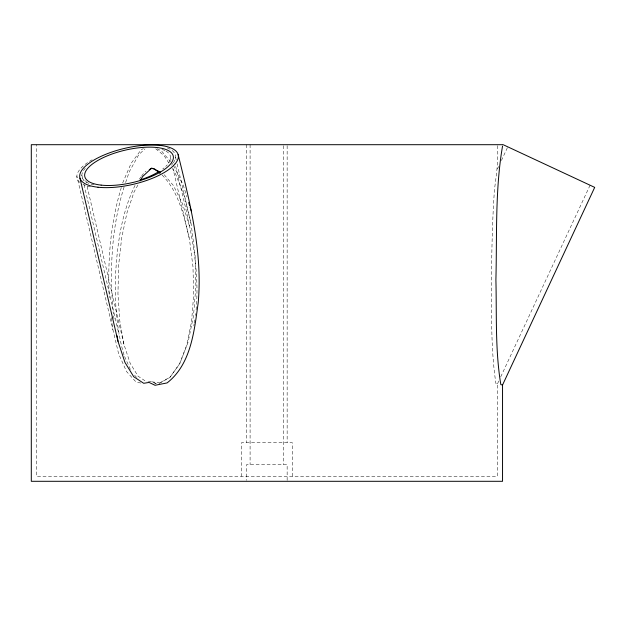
<?xml version="1.0" encoding="UTF-8"?>
<svg xmlns="http://www.w3.org/2000/svg" width="626" height="626" viewBox="0 0 626 626"><rect width="100%" height="100%" fill="white"/><g stroke="black" fill="none" stroke-linecap="round" stroke-linejoin="round"><path stroke-width="0.47" stroke-dasharray="3.13 2.35" d="M196.102 309.831C200.696 259.884 186.133 211.283 174.928 163.222M193.849 325.856L194.115 323.971M194.248 323.024L194.78 319.252M195.312 315.488L195.57 313.603M497.459 145.67C498.687 160.616 496.238 175.084 494.47 189.827C492.748 213.521 492.106 237.27 491.684 261.019C492.052 301.81 489.861 343.064 495.909 383.519L497.459 383.863L497.459 476.253L36.394 476.253L36.394 144.7M121.303 187.573C110.458 223.153 107.484 260.713 109.253 297.749M124.097 187.002C111.271 227.856 109.409 271.598 113.314 314.041M125.623 182.518L129.292 171.751L138.761 154.685L144.974 148.878M122.673 182.98L131.061 163.433L141.046 149.857L143.464 148.526M135.036 185.39C120.552 215.031 116.71 248.428 115.254 280.996C115.121 306.145 116.929 331.475 124.214 355.67M497.459 169.02L498.648 166.461M501.434 160.491L507.796 146.852M497.459 383.863L499.102 380.334M500.745 376.805L590.083 185.218M137.876 185.093L134.097 191.916L126.953 212.879L121.663 238.021L118.596 265.643L117.954 293.844L119.785 320.715L123.956 344.417L130.192 363.346L138.072 376.203L147.04 382.11M139.34 179.177L141.022 176.892M141.578 176.125L144.387 172.314L146.007 171.43M160.569 382.431L170.217 377.016L179.396 364.199L186.673 345.302L191.548 321.623L193.692 294.76L192.964 266.559L189.404 238.936L173.003 168.59M158.981 383.597L169.779 377.533L179.983 363.283L188.074 342.265L193.497 315.927L195.883 286.059L195.069 254.688L191.11 223.967L177.08 163.769M147.963 381.97L151.656 381.406L157.298 384.082M151.656 381.797L159.763 382.885M154.536 383.574L156.344 383.816M140.701 383.049L135.999 381.954L126.538 371.523L118.604 353.776L76.865 176.086M156.993 148.761L161.367 150.835L170.538 161.586M155.733 148.847L164.02 155.522L169.27 163.668M162.157 175.069C178.848 191.877 184.114 216.58 189.404 238.936M134.621 375.232L136.585 377.392M171.156 162.298L172.987 164.45M164.208 174.724L173.425 185.531L182.596 203.935L189.858 227.261M172.416 168.558L175.037 172.635L184.279 195.977L191.11 223.967M173.41 165.303L183.183 184.928L186.939 196.971M124.605 356.554L130.951 370.733M175.538 157.181L176.203 160.006M170.569 158.135L171.008 160.037M85.793 180.742L86.239 182.643M87.131 186.446L123.956 344.417M81.842 175.139L83.164 180.82M84.048 184.607L118.932 334.221M113.541 315.942L114.37 320.653M111.264 317.656L112.735 329.933M292.24 476.253L292.24 442.59L241.605 442.59L241.605 476.253M287.146 145.67L287.146 442.59M287.146 480.369L287.146 464.476L246.699 464.476L246.699 480.369M283.758 145.678L283.758 464.476M250.095 144.7L250.095 464.476M246.699 144.7L246.699 442.59M166.023 151.148A45.401 16.612 -13.1 0 1 165.726 166.446M164.106 167.878A45.401 16.612 -13.1 0 1 162.713 168.981M94.111 184.811A45.401 16.612 -13.1 0 1 85.285 168.269M162.024 149.418A45.401 16.612 -13.1 0 1 165.139 150.67M167.283 147.924A50.495 18.483 -13.1 0 1 171.352 165.225M90.512 186.845A50.495 18.483 -13.1 0 1 82.906 184.388M79.862 182.424A50.495 18.483 -13.1 0 1 92.124 159.794"/><path stroke-width="0.94" d="M502.545 146.054C494.994 190.085 497.052 235.251 495.902 279.775C496.762 314.69 495.088 350.051 500.831 384.614L502.545 384.998L594.7 187.377L503.179 144.7M140.247 180.828L142.611 176.563L151.656 168.112L160.436 172.08M149.238 169.654L151.656 168.324L153.362 168.55M502.545 144.7L31.3 144.7L31.3 481.3L502.545 481.3L502.545 384.998M154.207 168.668L159.99 173.324M79.956 178.128L118.017 341.366L124.957 362.415L133.714 376.711L143.69 383.284L149.113 382.455L155.052 385.28L167.103 382.916C191.173 364.199 194.295 330.747 198.207 302.694C202.769 252.333 190.038 202.949 178.12 154.497M188.669 202.527L189.529 205.312M190.108 207.159L191.266 210.868M117.023 335.716L118.017 341.366M158.652 171.727A45.401 16.612 -13.1 0 1 140.404 179.897M97.985 187.229A50.495 18.483 -13.1 0 0 177.784 159.497A50.495 18.483 -13.1 0 0 111.35 152.204A50.495 18.483 -13.1 0 0 97.985 187.229M101.115 185.116A45.401 16.612 -13.1 0 0 172.862 160.186A45.401 16.612 -13.1 0 0 113.134 153.628A45.401 16.612 -13.1 0 0 101.115 185.116"/></g></svg>
